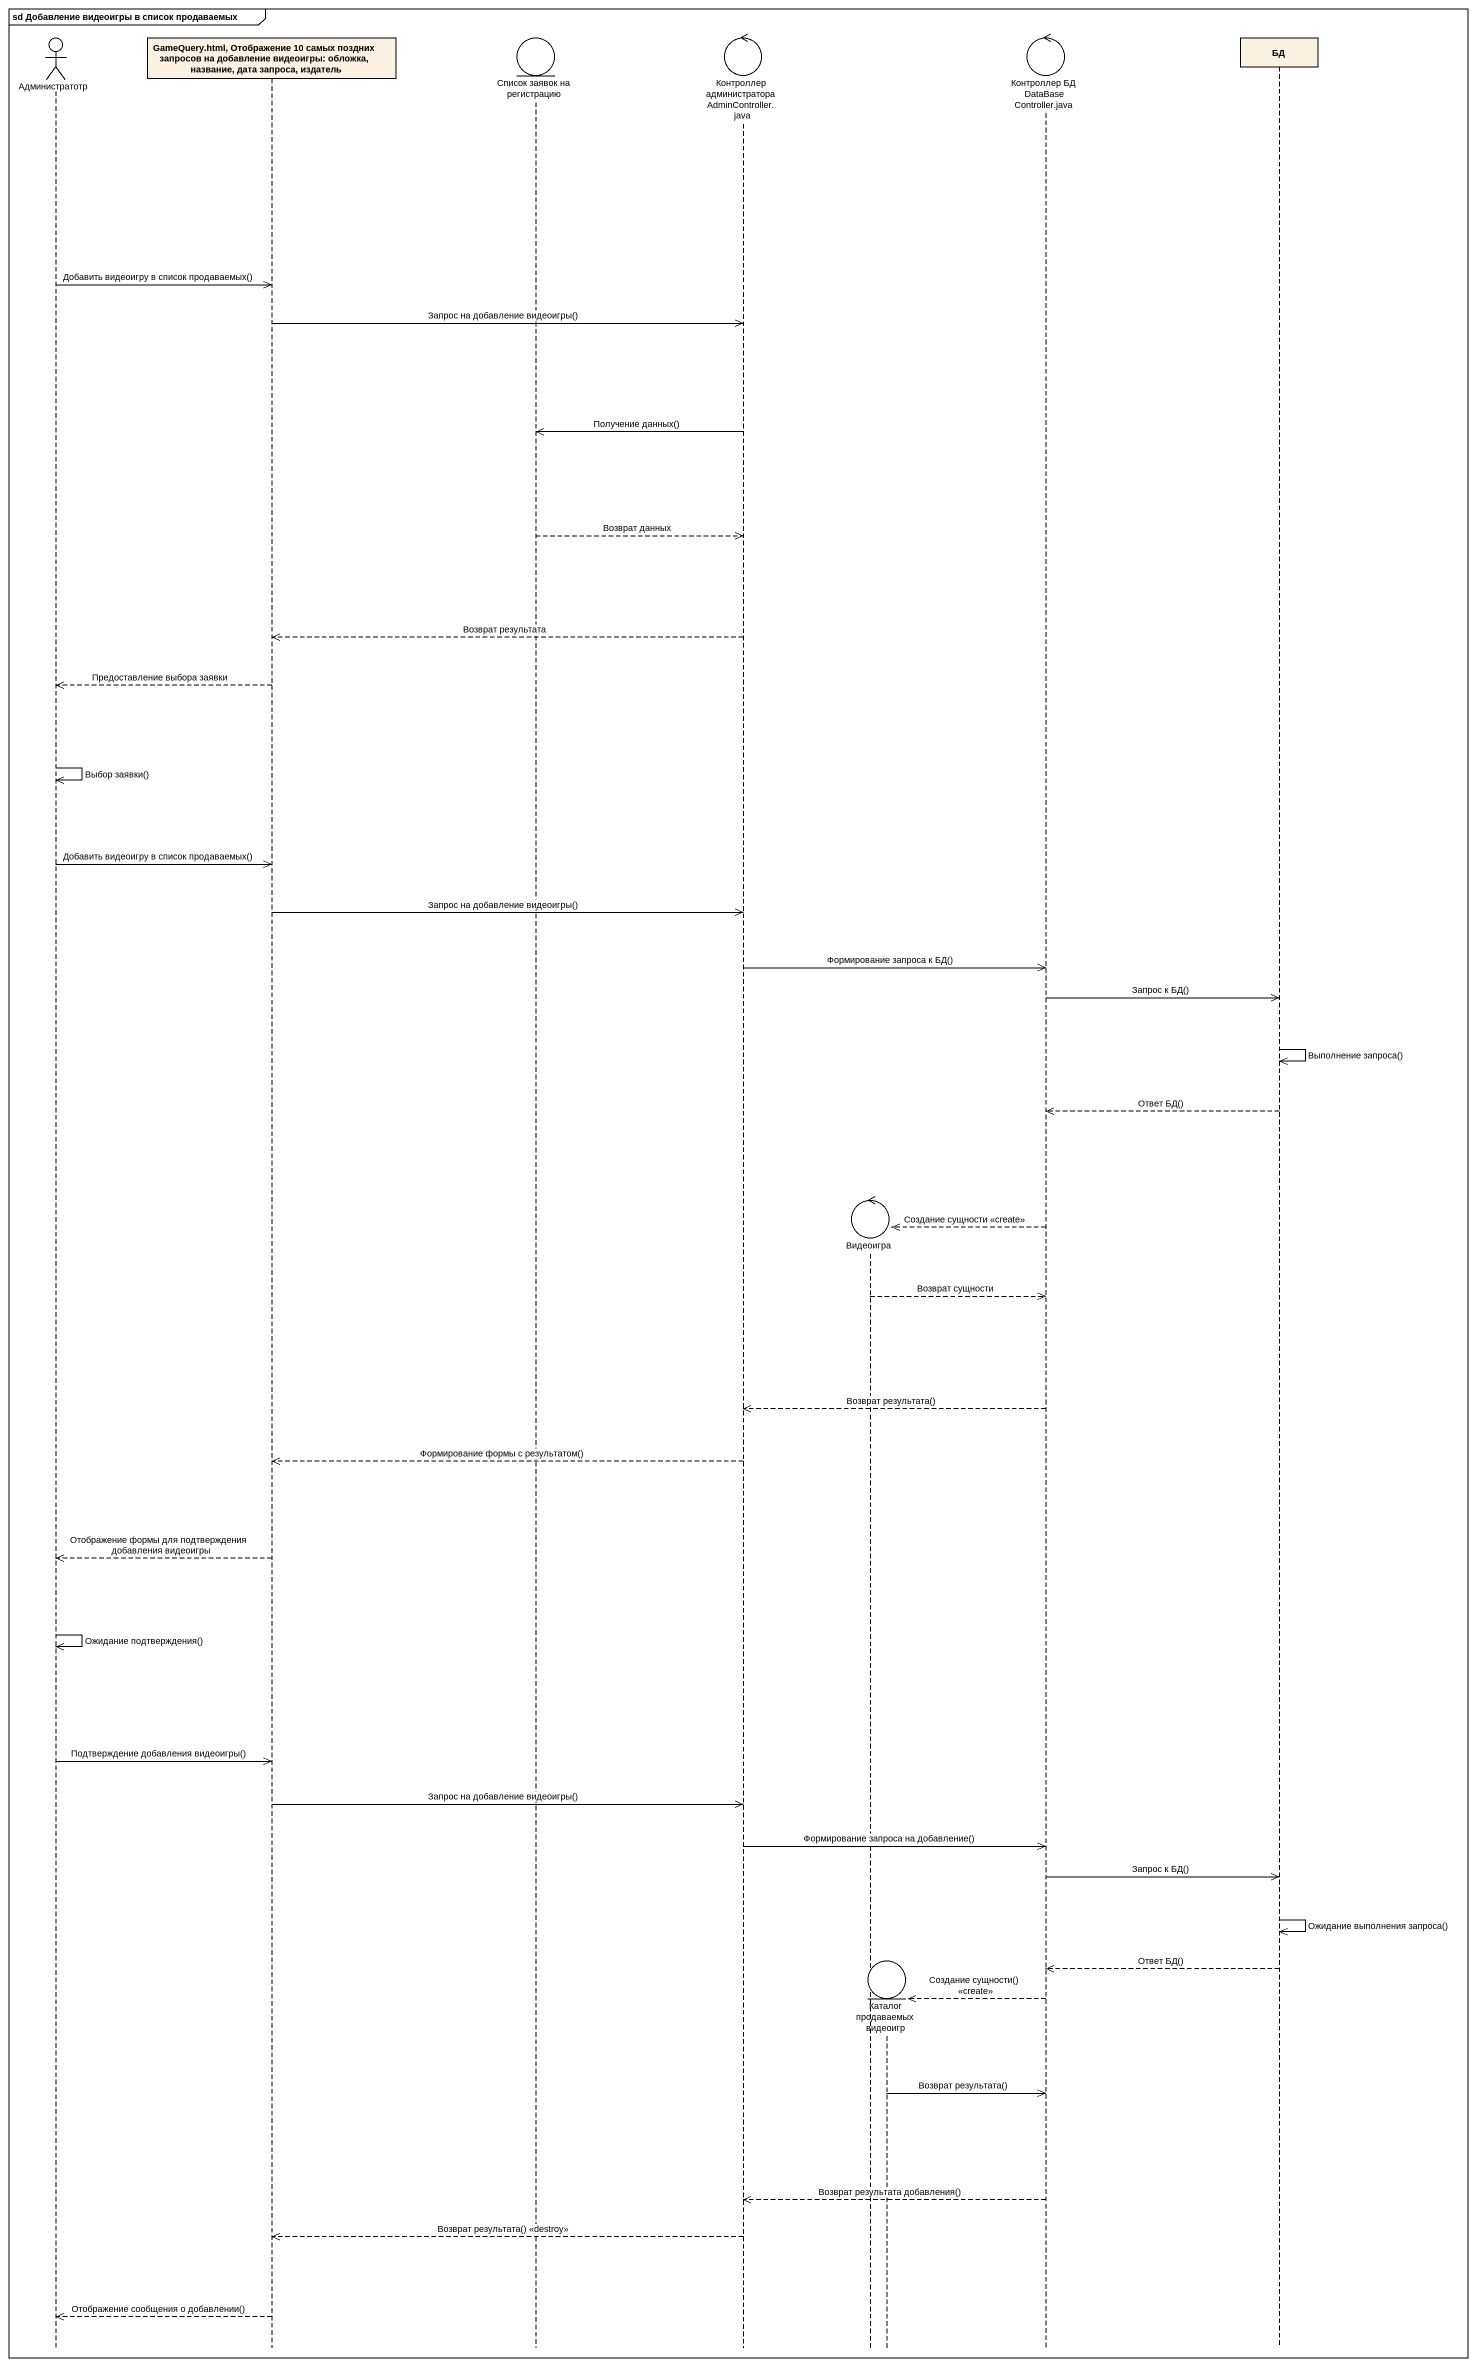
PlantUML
@startuml
mainframe sd Добавление видеоигры в список продаваемых
hide footbox
actor Администратотр
participant "GameQuery.html, Отображение 10 самых поздних запросов на добавление видеоигры: обложка, название, дата запроса, издатель" as GameQuery_html_Отображение
entity "Список заявок на регистрацию" as Список_заявок_на_регистрацию
control "Контроллер администратора AdminController.java" as Контроллер_администратора
control Видеоигра
entity "Каталог продаваемых видеоигр" as Каталог_продаваемых_видеоигр
control "Контроллер БД DataBaseController.java" as Контроллер_БД
participant БД

Администратотр ->> GameQuery_html_Отображение : Добавить видеоигру в список продаваемых()
GameQuery_html_Отображение ->> Контроллер_администратора : Запрос на добавление видеоигры()
Контроллер_администратора ->> Список_заявок_на_регистрацию : Получение данных()
Список_заявок_на_регистрацию -->> Контроллер_администратора : Возврат данных
Контроллер_администратора -->> GameQuery_html_Отображение : Возврат результата
GameQuery_html_Отображение -->> Администратотр : Предоставление выбора заявки
Администратотр ->> Администратотр : Выбор заявки()
Администратотр ->> GameQuery_html_Отображение : Добавить видеоигру в список продаваемых()
GameQuery_html_Отображение ->> Контроллер_администратора : Запрос на добавление видеоигры()
Контроллер_администратора ->> Контроллер_БД : Формирование запроса к БД()
Контроллер_БД ->> БД : Запрос к БД()
БД ->> БД : Выполнение запроса()
БД -->> Контроллер_БД : Ответ БД()
Контроллер_БД -->> Видеоигра ** : Создание сущности <<create>>
Видеоигра -->> Контроллер_БД : Возврат сущности
Контроллер_БД -->> Контроллер_администратора : Возврат результата()
Контроллер_администратора -->> GameQuery_html_Отображение : Формирование формы с результатом()
GameQuery_html_Отображение -->> Администратотр : Отображение формы для подтверждения добавления видеоигры
Администратотр ->> Администратотр : Ожидание подтверждения()
Администратотр ->> GameQuery_html_Отображение : Подтверждение добавления видеоигры()
GameQuery_html_Отображение ->> Контроллер_администратора : Запрос на добавление видеоигры()
Контроллер_администратора ->> Контроллер_БД : Формирование запроса на добавление()
Контроллер_БД ->> БД : Запрос к БД()
БД ->> БД : Ожидание выполнения запроса()
БД -->> Контроллер_БД : Ответ БД()
Контроллер_БД -->> Каталог_продаваемых_видеоигр ** : Создание сущности() <<create>>
Каталог_продаваемых_видеоигр ->> Контроллер_БД : Возврат результата()
Контроллер_БД -->> Контроллер_администратора : Возврат результата добавления()
Контроллер_администратора -->> GameQuery_html_Отображение : Возврат результата() <<destroy>>
GameQuery_html_Отображение -->> Администратотр : Отображение сообщения о добавлении()
@enduml
